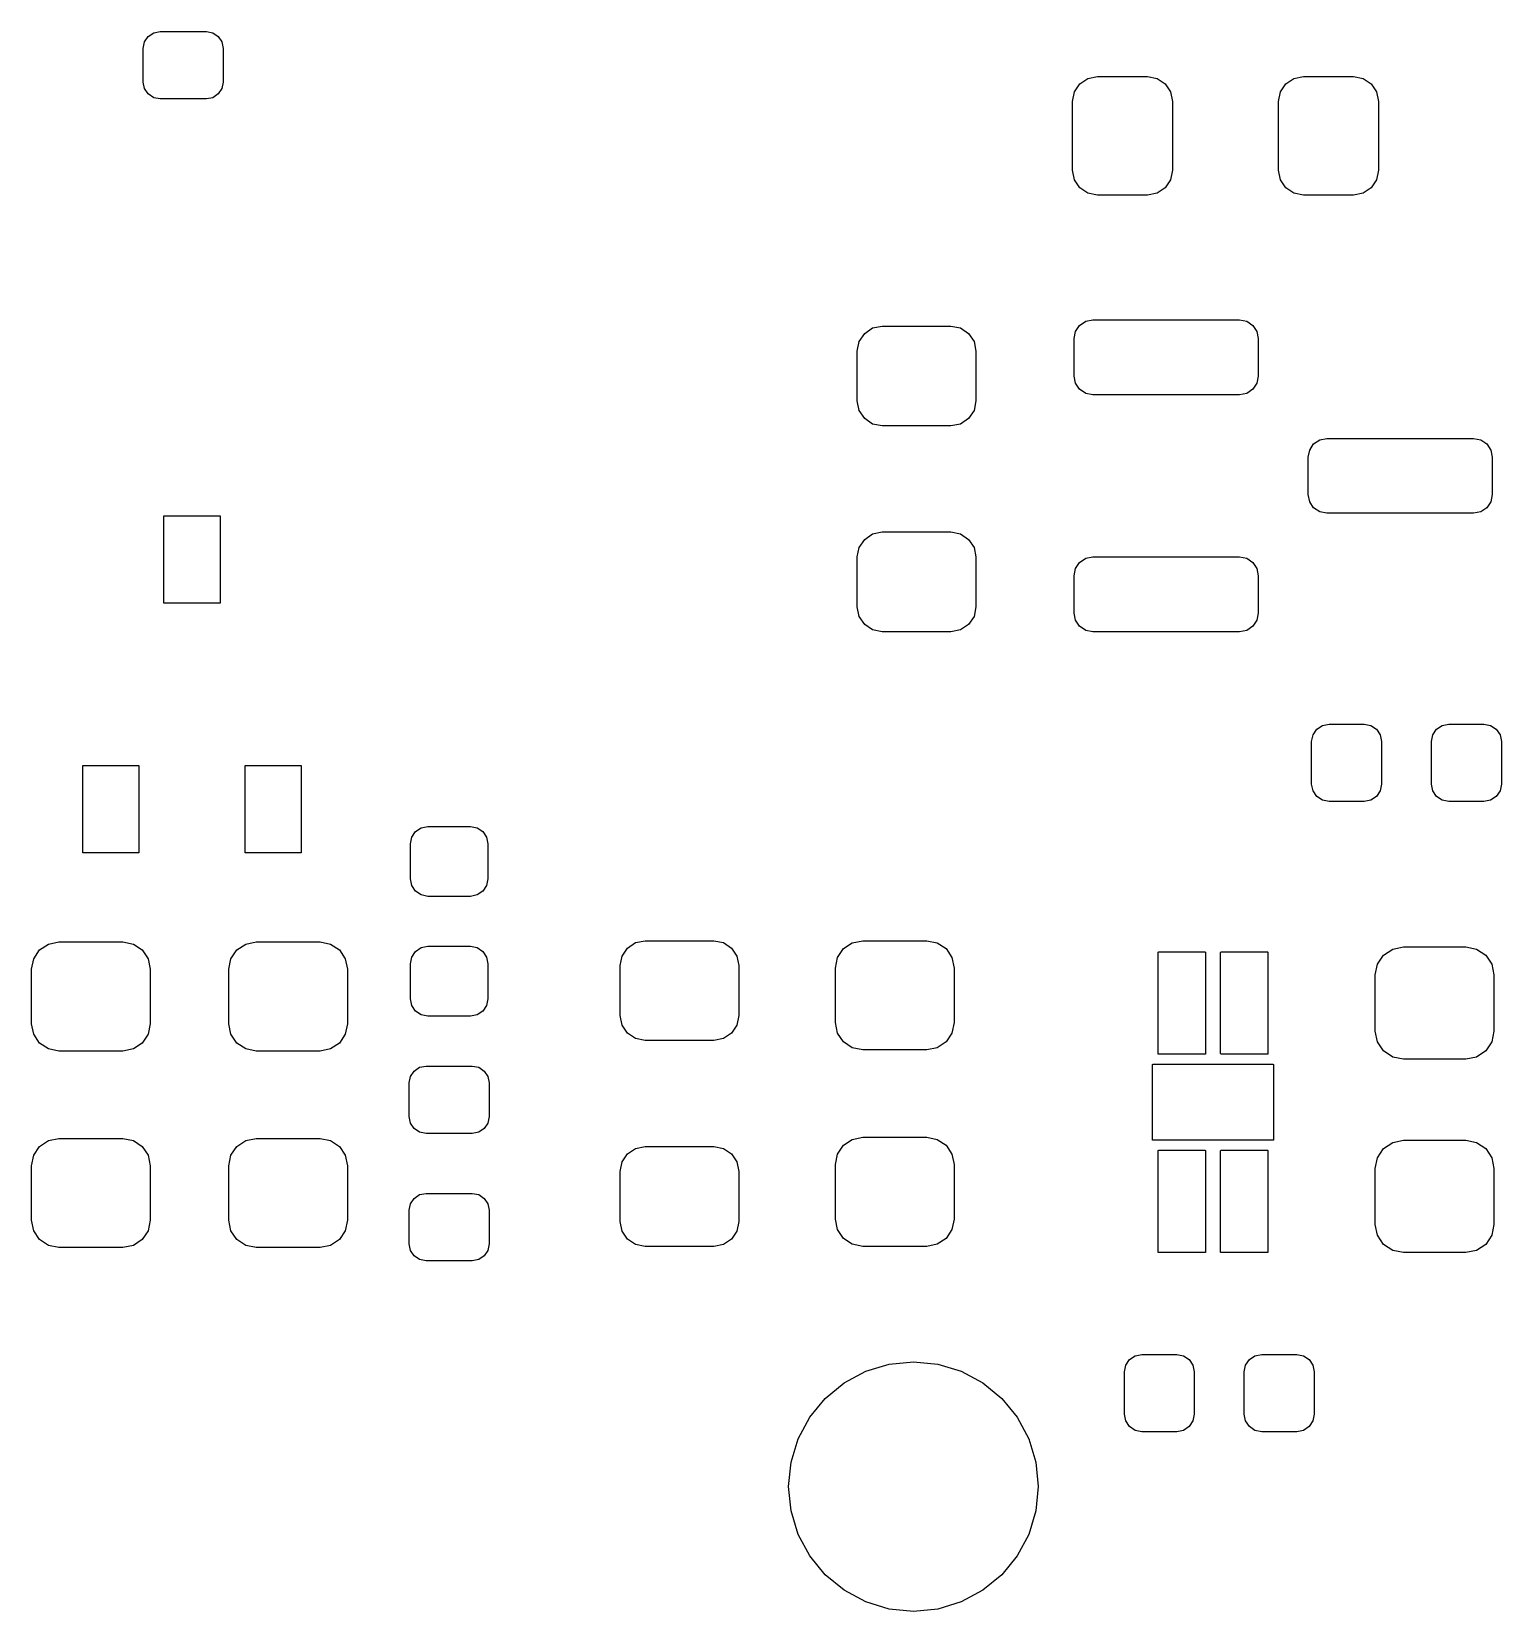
# Model space of a CAD drawing. Extents: x 102.2 to 184.7, y -143.6 to -85.5.
# Drawn here: x 138.69 to 150.46, y -113.25 to -100.59 of the extents above; entities that cross this region are included whole.
import ezdxf

# ---------------------------------------------------------------- set-up
doc = ezdxf.new("R2010")
doc.units = 0
doc.layers.add('BLACK', color=7, linetype='CONTINUOUS')

msp = doc.modelspace()

# ---------------------------------------------------------------- linework, layer by layer
at = {"layer": 'BLACK', "linetype": 'CONTINUOUS'}
for p, q in [((139.59, -100.673), (139.62, -100.63)), ((139.62, -100.63), (139.663, -100.6)), ((139.663, -100.6), (139.715, -100.59)), ((139.715, -100.59), (140.085, -100.59)), ((140.085, -100.59), (140.137, -100.6)), ((140.137, -100.6), (140.18, -100.63)), ((140.18, -100.63), (140.21, -100.673)), ((139.58, -100.725), (139.59, -100.673)), ((139.58, -100.995), (139.58, -100.725)), ((140.21, -100.673), (140.22, -100.725)), ((140.22, -100.725), (140.22, -100.995)), ((139.59, -101.047), (139.58, -100.995)), ((140.22, -100.995), (140.21, -101.047)), ((147.04, -101.073), (147.084, -101.009)), ((147.084, -101.009), (147.148, -100.965)), ((147.148, -100.965), (147.225, -100.95)), ((147.225, -100.95), (147.625, -100.95)), ((147.625, -100.95), (147.702, -100.965)), ((147.702, -100.965), (147.766, -101.009)), ((147.766, -101.009), (147.81, -101.073)), ((148.69, -101.073), (148.734, -101.009)), ((148.734, -101.009), (148.798, -100.965)), ((148.798, -100.965), (148.875, -100.95)), ((148.875, -100.95), (149.275, -100.95)), ((149.275, -100.95), (149.352, -100.965)), ((149.352, -100.965), (149.416, -101.009)), ((149.416, -101.009), (149.46, -101.073)), ((139.62, -101.09), (139.59, -101.047)), ((139.663, -101.12), (139.62, -101.09)), ((139.715, -101.13), (139.663, -101.12)), ((140.085, -101.13), (139.715, -101.13)), ((140.137, -101.12), (140.085, -101.13)), ((140.18, -101.09), (140.137, -101.12)), ((140.21, -101.047), (140.18, -101.09)), ((147.025, -101.15), (147.04, -101.073)), ((147.025, -101.7), (147.025, -101.15)), ((147.81, -101.073), (147.825, -101.15)), ((147.825, -101.15), (147.825, -101.7)), ((148.675, -101.15), (148.69, -101.073)), ((148.675, -101.7), (148.675, -101.15)), ((149.46, -101.073), (149.475, -101.15)), ((149.475, -101.15), (149.475, -101.7)), ((147.04, -101.777), (147.025, -101.7)), ((147.084, -101.841), (147.04, -101.777)), ((147.81, -101.777), (147.766, -101.841)), ((147.825, -101.7), (147.81, -101.777)), ((148.69, -101.777), (148.675, -101.7)), ((148.734, -101.841), (148.69, -101.777)), ((149.46, -101.777), (149.416, -101.841)), ((149.475, -101.7), (149.46, -101.777)), ((147.148, -101.885), (147.084, -101.841)), ((147.225, -101.9), (147.148, -101.885)), ((147.625, -101.9), (147.225, -101.9)), ((147.702, -101.885), (147.625, -101.9)), ((147.766, -101.841), (147.702, -101.885)), ((148.798, -101.885), (148.734, -101.841)), ((148.875, -101.9), (148.798, -101.885)), ((149.275, -101.9), (148.875, -101.9)), ((149.352, -101.885), (149.275, -101.9)), ((149.416, -101.841), (149.352, -101.885)), ((147.081, -102.944), (147.13, -102.911)), ((147.13, -102.911), (147.188, -102.9)), ((147.188, -102.9), (148.362, -102.9)), ((148.362, -102.9), (148.42, -102.911)), ((148.42, -102.911), (148.469, -102.944)), ((145.315, -103.073), (145.359, -103.009)), ((145.359, -103.009), (145.423, -102.965)), ((145.423, -102.965), (145.5, -102.95)), ((145.5, -102.95), (146.05, -102.95)), ((146.05, -102.95), (146.127, -102.965)), ((146.127, -102.965), (146.191, -103.009)), ((146.191, -103.009), (146.235, -103.073)), ((147.037, -103.05), (147.049, -102.993)), ((147.037, -103.35), (147.037, -103.05)), ((147.049, -102.993), (147.081, -102.944)), ((148.469, -102.944), (148.501, -102.993)), ((148.501, -102.993), (148.512, -103.05)), ((148.512, -103.05), (148.512, -103.35)), ((145.3, -103.15), (145.315, -103.073)), ((145.3, -103.55), (145.3, -103.15)), ((146.235, -103.073), (146.25, -103.15)), ((146.25, -103.15), (146.25, -103.55)), ((147.049, -103.407), (147.037, -103.35)), ((147.081, -103.456), (147.049, -103.407)), ((148.501, -103.407), (148.469, -103.456)), ((148.512, -103.35), (148.501, -103.407)), ((145.315, -103.627), (145.3, -103.55)), ((146.25, -103.55), (146.235, -103.627)), ((147.13, -103.489), (147.081, -103.456)), ((147.188, -103.5), (147.13, -103.489)), ((148.362, -103.5), (147.188, -103.5)), ((148.42, -103.489), (148.362, -103.5)), ((148.469, -103.456), (148.42, -103.489)), ((145.359, -103.691), (145.315, -103.627)), ((146.235, -103.627), (146.191, -103.691)), ((145.423, -103.735), (145.359, -103.691)), ((145.5, -103.75), (145.423, -103.735)), ((146.05, -103.75), (145.5, -103.75)), ((146.127, -103.735), (146.05, -103.75)), ((146.191, -103.691), (146.127, -103.735)), ((148.924, -103.943), (148.956, -103.894)), ((148.956, -103.894), (149.005, -103.861)), ((149.005, -103.861), (149.062, -103.85)), ((149.062, -103.85), (150.237, -103.85)), ((150.237, -103.85), (150.295, -103.861)), ((150.295, -103.861), (150.344, -103.894)), ((150.344, -103.894), (150.376, -103.943)), ((148.912, -104), (148.924, -103.943)), ((148.912, -104.3), (148.912, -104)), ((150.376, -103.943), (150.387, -104)), ((150.387, -104), (150.387, -104.3)), ((148.924, -104.357), (148.912, -104.3)), ((150.387, -104.3), (150.376, -104.357)), ((148.956, -104.406), (148.924, -104.357)), ((149.005, -104.439), (148.956, -104.406)), ((149.062, -104.45), (149.005, -104.439)), ((150.295, -104.439), (150.237, -104.45)), ((150.344, -104.406), (150.295, -104.439)), ((150.376, -104.357), (150.344, -104.406)), ((139.745, -105.17), (139.745, -104.47)), ((139.745, -104.47), (140.195, -104.47)), ((140.195, -104.47), (140.195, -105.17)), ((150.237, -104.45), (149.062, -104.45)), ((145.315, -104.723), (145.359, -104.659)), ((145.359, -104.659), (145.423, -104.615)), ((145.423, -104.615), (145.5, -104.6)), ((145.5, -104.6), (146.05, -104.6)), ((146.05, -104.6), (146.127, -104.615)), ((146.127, -104.615), (146.191, -104.659)), ((146.191, -104.659), (146.235, -104.723)), ((145.3, -104.8), (145.315, -104.723)), ((145.3, -105.2), (145.3, -104.8)), ((146.235, -104.723), (146.25, -104.8)), ((146.25, -104.8), (146.25, -105.2)), ((147.081, -104.844), (147.13, -104.811)), ((147.13, -104.811), (147.188, -104.8)), ((147.188, -104.8), (148.362, -104.8)), ((148.362, -104.8), (148.42, -104.811)), ((148.42, -104.811), (148.469, -104.844)), ((147.037, -104.95), (147.049, -104.893)), ((147.037, -105.25), (147.037, -104.95)), ((147.049, -104.893), (147.081, -104.844)), ((148.469, -104.844), (148.501, -104.893)), ((148.501, -104.893), (148.512, -104.95)), ((148.512, -104.95), (148.512, -105.25)), ((140.195, -105.17), (139.745, -105.17)), ((145.315, -105.277), (145.3, -105.2)), ((146.25, -105.2), (146.235, -105.277)), ((145.359, -105.341), (145.315, -105.277)), ((146.235, -105.277), (146.191, -105.341)), ((147.049, -105.307), (147.037, -105.25)), ((147.081, -105.356), (147.049, -105.307)), ((148.501, -105.307), (148.469, -105.356)), ((148.512, -105.25), (148.501, -105.307)), ((145.423, -105.385), (145.359, -105.341)), ((145.5, -105.4), (145.423, -105.385)), ((146.05, -105.4), (145.5, -105.4)), ((146.127, -105.385), (146.05, -105.4)), ((146.191, -105.341), (146.127, -105.385)), ((147.13, -105.389), (147.081, -105.356)), ((147.188, -105.4), (147.13, -105.389)), ((148.362, -105.4), (147.188, -105.4)), ((148.42, -105.389), (148.362, -105.4)), ((148.469, -105.356), (148.42, -105.389)), ((148.951, -106.226), (148.981, -106.181)), ((148.981, -106.181), (149.026, -106.151)), ((149.026, -106.151), (149.08, -106.14)), ((149.08, -106.14), (149.36, -106.14)), ((149.36, -106.14), (149.414, -106.151)), ((149.414, -106.151), (149.459, -106.181)), ((149.459, -106.181), (149.489, -106.226)), ((149.911, -106.226), (149.941, -106.181)), ((149.941, -106.181), (149.986, -106.151)), ((149.986, -106.151), (150.04, -106.14)), ((150.04, -106.14), (150.32, -106.14)), ((150.32, -106.14), (150.374, -106.151)), ((150.374, -106.151), (150.419, -106.181)), ((150.419, -106.181), (150.449, -106.226)), ((148.94, -106.28), (148.951, -106.226)), ((148.94, -106.62), (148.94, -106.28)), ((149.489, -106.226), (149.5, -106.28)), ((149.5, -106.28), (149.5, -106.62)), ((149.9, -106.28), (149.911, -106.226)), ((149.9, -106.62), (149.9, -106.28)), ((150.449, -106.226), (150.46, -106.28)), ((150.46, -106.28), (150.46, -106.62)), ((139.095, -107.17), (139.095, -106.47)), ((139.095, -106.47), (139.545, -106.47)), ((139.545, -106.47), (139.545, -107.17)), ((140.395, -107.17), (140.395, -106.47)), ((140.395, -106.47), (140.845, -106.47)), ((140.845, -106.47), (140.845, -107.17)), ((148.951, -106.674), (148.94, -106.62)), ((148.981, -106.719), (148.951, -106.674)), ((149.026, -106.749), (148.981, -106.719)), ((149.459, -106.719), (149.414, -106.749)), ((149.489, -106.674), (149.459, -106.719)), ((149.5, -106.62), (149.489, -106.674)), ((149.911, -106.674), (149.9, -106.62)), ((149.941, -106.719), (149.911, -106.674)), ((149.986, -106.749), (149.941, -106.719)), ((150.419, -106.719), (150.374, -106.749)), ((150.449, -106.674), (150.419, -106.719)), ((150.46, -106.62), (150.449, -106.674)), ((149.08, -106.76), (149.026, -106.749)), ((149.36, -106.76), (149.08, -106.76)), ((149.414, -106.749), (149.36, -106.76)), ((150.04, -106.76), (149.986, -106.749)), ((150.32, -106.76), (150.04, -106.76)), ((150.374, -106.749), (150.32, -106.76)), ((141.761, -107.001), (141.806, -106.971)), ((141.806, -106.971), (141.86, -106.96)), ((141.86, -106.96), (142.2, -106.96)), ((142.2, -106.96), (142.254, -106.971)), ((142.254, -106.971), (142.299, -107.001)), ((141.72, -107.1), (141.731, -107.046)), ((141.72, -107.38), (141.72, -107.1)), ((141.731, -107.046), (141.761, -107.001)), ((142.299, -107.001), (142.329, -107.046)), ((142.329, -107.046), (142.34, -107.1)), ((142.34, -107.1), (142.34, -107.38)), ((139.545, -107.17), (139.095, -107.17)), ((140.845, -107.17), (140.395, -107.17)), ((141.731, -107.434), (141.72, -107.38)), ((141.761, -107.479), (141.731, -107.434)), ((141.806, -107.509), (141.761, -107.479)), ((142.299, -107.479), (142.254, -107.509)), ((142.329, -107.434), (142.299, -107.479)), ((142.34, -107.38), (142.329, -107.434)), ((141.86, -107.52), (141.806, -107.509)), ((142.2, -107.52), (141.86, -107.52)), ((142.254, -107.509), (142.2, -107.52)), ((138.702, -108.02), (138.749, -107.949)), ((138.749, -107.949), (138.82, -107.902)), ((138.82, -107.902), (138.904, -107.885)), ((138.904, -107.885), (139.416, -107.885)), ((139.416, -107.885), (139.5, -107.902)), ((139.5, -107.902), (139.571, -107.949)), ((139.571, -107.949), (139.618, -108.02)), ((140.282, -108.02), (140.329, -107.949)), ((140.329, -107.949), (140.4, -107.902)), ((140.4, -107.902), (140.484, -107.885)), ((140.484, -107.885), (140.996, -107.885)), ((140.996, -107.885), (141.08, -107.902)), ((141.08, -107.902), (141.151, -107.949)), ((141.151, -107.949), (141.198, -108.02)), ((141.731, -108.006), (141.761, -107.961)), ((141.761, -107.961), (141.806, -107.931)), ((141.806, -107.931), (141.86, -107.92)), ((141.86, -107.92), (142.2, -107.92)), ((142.2, -107.92), (142.254, -107.931)), ((142.254, -107.931), (142.299, -107.961)), ((142.299, -107.961), (142.329, -108.006)), ((143.415, -107.998), (143.459, -107.934)), ((143.459, -107.934), (143.523, -107.89)), ((143.523, -107.89), (143.6, -107.875)), ((143.6, -107.875), (144.15, -107.875)), ((144.15, -107.875), (144.227, -107.89)), ((144.227, -107.89), (144.291, -107.934)), ((144.291, -107.934), (144.335, -107.998)), ((145.142, -108.01), (145.189, -107.939)), ((145.189, -107.939), (145.26, -107.892)), ((145.26, -107.892), (145.344, -107.875)), ((145.344, -107.875), (145.856, -107.875)), ((145.856, -107.875), (145.94, -107.892)), ((145.94, -107.892), (146.011, -107.939)), ((146.011, -107.939), (146.058, -108.01)), ((147.71, -107.97), (147.711, -107.966)), ((147.71, -108.78), (147.71, -107.97)), ((147.711, -107.966), (147.715, -107.965)), ((147.715, -107.965), (148.085, -107.965)), ((148.085, -107.965), (148.089, -107.966)), ((148.089, -107.966), (148.09, -107.97)), ((148.09, -107.97), (148.09, -108.78)), ((148.21, -107.97), (148.211, -107.966)), ((148.21, -108.78), (148.21, -107.97)), ((148.211, -107.966), (148.215, -107.965)), ((148.215, -107.965), (148.585, -107.965)), ((148.585, -107.965), (148.589, -107.966)), ((148.589, -107.966), (148.59, -107.97)), ((148.59, -107.97), (148.59, -108.78)), ((149.516, -107.991), (149.589, -107.942)), ((149.589, -107.942), (149.675, -107.925)), ((149.675, -107.925), (150.175, -107.925)), ((150.175, -107.925), (150.261, -107.942)), ((150.261, -107.942), (150.334, -107.991)), ((138.685, -108.104), (138.702, -108.02)), ((138.685, -108.541), (138.685, -108.104)), ((139.618, -108.02), (139.635, -108.104)), ((139.635, -108.104), (139.635, -108.541)), ((140.265, -108.104), (140.282, -108.02)), ((140.265, -108.541), (140.265, -108.104)), ((141.198, -108.02), (141.215, -108.104)), ((141.215, -108.104), (141.215, -108.541)), ((141.72, -108.06), (141.731, -108.006)), ((141.72, -108.34), (141.72, -108.06)), ((142.329, -108.006), (142.34, -108.06)), ((142.34, -108.06), (142.34, -108.34)), ((143.4, -108.075), (143.415, -107.998)), ((143.4, -108.475), (143.4, -108.075)), ((144.335, -107.998), (144.35, -108.075)), ((144.35, -108.075), (144.35, -108.475)), ((145.125, -108.094), (145.142, -108.01)), ((145.125, -108.531), (145.125, -108.094)), ((146.058, -108.01), (146.075, -108.094)), ((146.075, -108.094), (146.075, -108.531)), ((149.45, -108.15), (149.467, -108.064)), ((149.467, -108.064), (149.516, -107.991)), ((150.334, -107.991), (150.383, -108.064)), ((150.383, -108.064), (150.4, -108.15)), ((149.45, -108.6), (149.45, -108.15)), ((150.4, -108.15), (150.4, -108.6)), ((141.731, -108.394), (141.72, -108.34)), ((142.34, -108.34), (142.329, -108.394)), ((141.761, -108.439), (141.731, -108.394)), ((141.806, -108.469), (141.761, -108.439)), ((141.86, -108.48), (141.806, -108.469)), ((142.2, -108.48), (141.86, -108.48)), ((142.254, -108.469), (142.2, -108.48)), ((142.299, -108.439), (142.254, -108.469)), ((142.329, -108.394), (142.299, -108.439)), ((143.415, -108.552), (143.4, -108.475)), ((144.35, -108.475), (144.335, -108.552)), ((138.702, -108.625), (138.685, -108.541)), ((139.635, -108.541), (139.618, -108.625)), ((140.282, -108.625), (140.265, -108.541)), ((141.215, -108.541), (141.198, -108.625)), ((143.459, -108.616), (143.415, -108.552)), ((143.523, -108.66), (143.459, -108.616)), ((144.291, -108.616), (144.227, -108.66)), ((144.335, -108.552), (144.291, -108.616)), ((145.142, -108.615), (145.125, -108.531)), ((145.189, -108.686), (145.142, -108.615)), ((146.058, -108.615), (146.011, -108.686)), ((146.075, -108.531), (146.058, -108.615)), ((149.467, -108.686), (149.45, -108.6)), ((150.4, -108.6), (150.383, -108.686)), ((138.749, -108.696), (138.702, -108.625)), ((138.82, -108.743), (138.749, -108.696)), ((138.904, -108.76), (138.82, -108.743)), ((139.5, -108.743), (139.416, -108.76)), ((139.571, -108.696), (139.5, -108.743)), ((139.618, -108.625), (139.571, -108.696)), ((140.329, -108.696), (140.282, -108.625)), ((140.4, -108.743), (140.329, -108.696)), ((140.484, -108.76), (140.4, -108.743)), ((141.08, -108.743), (140.996, -108.76)), ((141.151, -108.696), (141.08, -108.743)), ((141.198, -108.625), (141.151, -108.696)), ((143.6, -108.675), (143.523, -108.66)), ((144.15, -108.675), (143.6, -108.675)), ((144.227, -108.66), (144.15, -108.675)), ((145.26, -108.733), (145.189, -108.686)), ((145.344, -108.75), (145.26, -108.733)), ((145.94, -108.733), (145.856, -108.75)), ((146.011, -108.686), (145.94, -108.733)), ((149.516, -108.759), (149.467, -108.686)), ((150.383, -108.686), (150.334, -108.759)), ((139.416, -108.76), (138.904, -108.76)), ((140.996, -108.76), (140.484, -108.76)), ((145.856, -108.75), (145.344, -108.75)), ((147.665, -108.87), (147.666, -108.866)), ((147.665, -109.47), (147.665, -108.87)), ((147.666, -108.866), (147.67, -108.865)), ((147.67, -108.865), (148.63, -108.865)), ((147.711, -108.784), (147.71, -108.78)), ((147.715, -108.785), (147.711, -108.784)), ((148.085, -108.785), (147.715, -108.785)), ((148.089, -108.784), (148.085, -108.785)), ((148.09, -108.78), (148.089, -108.784)), ((148.211, -108.784), (148.21, -108.78)), ((148.215, -108.785), (148.211, -108.784)), ((148.585, -108.785), (148.215, -108.785)), ((148.589, -108.784), (148.585, -108.785)), ((148.59, -108.78), (148.589, -108.784)), ((148.63, -108.865), (148.634, -108.866)), ((148.634, -108.866), (148.635, -108.87)), ((148.635, -108.87), (148.635, -109.47)), ((149.589, -108.808), (149.516, -108.759)), ((149.675, -108.825), (149.589, -108.808)), ((150.175, -108.825), (149.675, -108.825)), ((150.261, -108.808), (150.175, -108.825)), ((150.334, -108.759), (150.261, -108.808)), ((141.71, -109.015), (141.72, -108.963)), ((141.72, -108.963), (141.75, -108.92)), ((141.75, -108.92), (141.793, -108.89)), ((141.793, -108.89), (141.845, -108.88)), ((141.845, -108.88), (142.215, -108.88)), ((142.215, -108.88), (142.267, -108.89)), ((142.267, -108.89), (142.31, -108.92)), ((142.31, -108.92), (142.34, -108.963)), ((142.34, -108.963), (142.35, -109.015)), ((141.71, -109.285), (141.71, -109.015)), ((142.35, -109.015), (142.35, -109.285)), ((141.72, -109.337), (141.71, -109.285)), ((141.75, -109.38), (141.72, -109.337)), ((141.793, -109.41), (141.75, -109.38)), ((142.31, -109.38), (142.267, -109.41)), ((142.34, -109.337), (142.31, -109.38)), ((142.35, -109.285), (142.34, -109.337)), ((138.749, -109.524), (138.82, -109.477)), ((138.82, -109.477), (138.904, -109.46)), ((138.904, -109.46), (139.416, -109.46)), ((139.416, -109.46), (139.5, -109.477)), ((139.5, -109.477), (139.571, -109.524)), ((140.329, -109.524), (140.4, -109.477)), ((140.4, -109.477), (140.484, -109.46)), ((140.484, -109.46), (140.996, -109.46)), ((140.996, -109.46), (141.08, -109.477)), ((141.08, -109.477), (141.151, -109.524)), ((141.845, -109.42), (141.793, -109.41)), ((142.215, -109.42), (141.845, -109.42)), ((142.267, -109.41), (142.215, -109.42)), ((145.189, -109.514), (145.26, -109.467)), ((145.26, -109.467), (145.344, -109.45)), ((145.344, -109.45), (145.856, -109.45)), ((145.856, -109.45), (145.94, -109.467)), ((145.94, -109.467), (146.011, -109.514)), ((147.666, -109.474), (147.665, -109.47)), ((147.67, -109.475), (147.666, -109.474)), ((148.63, -109.475), (147.67, -109.475)), ((148.634, -109.474), (148.63, -109.475)), ((148.635, -109.47), (148.634, -109.474)), ((149.516, -109.541), (149.589, -109.492)), ((149.589, -109.492), (149.675, -109.475)), ((149.675, -109.475), (150.175, -109.475)), ((150.175, -109.475), (150.261, -109.492)), ((150.261, -109.492), (150.334, -109.541)), ((138.685, -109.679), (138.702, -109.595)), ((138.702, -109.595), (138.749, -109.524)), ((139.571, -109.524), (139.618, -109.595)), ((139.618, -109.595), (139.635, -109.679)), ((140.265, -109.679), (140.282, -109.595)), ((140.282, -109.595), (140.329, -109.524)), ((141.151, -109.524), (141.198, -109.595)), ((141.198, -109.595), (141.215, -109.679)), ((143.415, -109.648), (143.459, -109.584)), ((143.459, -109.584), (143.523, -109.54)), ((143.523, -109.54), (143.6, -109.525)), ((143.6, -109.525), (144.15, -109.525)), ((144.15, -109.525), (144.227, -109.54)), ((144.227, -109.54), (144.291, -109.584)), ((144.291, -109.584), (144.335, -109.648)), ((145.125, -109.669), (145.142, -109.585)), ((145.142, -109.585), (145.189, -109.514)), ((146.011, -109.514), (146.058, -109.585)), ((146.058, -109.585), (146.075, -109.669)), ((147.71, -109.56), (147.711, -109.556)), ((147.71, -110.37), (147.71, -109.56)), ((147.711, -109.556), (147.715, -109.555)), ((147.715, -109.555), (148.085, -109.555)), ((148.085, -109.555), (148.089, -109.556)), ((148.089, -109.556), (148.09, -109.56)), ((148.09, -109.56), (148.09, -110.37)), ((148.21, -109.56), (148.211, -109.556)), ((148.21, -110.37), (148.21, -109.56)), ((148.211, -109.556), (148.215, -109.555)), ((148.215, -109.555), (148.585, -109.555)), ((148.585, -109.555), (148.589, -109.556)), ((148.589, -109.556), (148.59, -109.56)), ((148.59, -109.56), (148.59, -110.37)), ((149.45, -109.7), (149.467, -109.614)), ((149.467, -109.614), (149.516, -109.541)), ((150.334, -109.541), (150.383, -109.614)), ((150.383, -109.614), (150.4, -109.7)), ((138.685, -110.116), (138.685, -109.679)), ((139.635, -109.679), (139.635, -110.116)), ((140.265, -110.116), (140.265, -109.679)), ((141.215, -109.679), (141.215, -110.116)), ((143.4, -109.725), (143.415, -109.648)), ((143.4, -110.125), (143.4, -109.725)), ((144.335, -109.648), (144.35, -109.725)), ((144.35, -109.725), (144.35, -110.125)), ((145.125, -110.106), (145.125, -109.669)), ((146.075, -109.669), (146.075, -110.106)), ((149.45, -110.15), (149.45, -109.7)), ((150.4, -109.7), (150.4, -110.15)), ((141.71, -110.035), (141.72, -109.983)), ((141.72, -109.983), (141.75, -109.94)), ((141.75, -109.94), (141.793, -109.91)), ((141.793, -109.91), (141.845, -109.9)), ((141.845, -109.9), (142.215, -109.9)), ((142.215, -109.9), (142.267, -109.91)), ((142.267, -109.91), (142.31, -109.94)), ((142.31, -109.94), (142.34, -109.983)), ((142.34, -109.983), (142.35, -110.035)), ((138.702, -110.2), (138.685, -110.116)), ((139.635, -110.116), (139.618, -110.2)), ((140.282, -110.2), (140.265, -110.116)), ((141.215, -110.116), (141.198, -110.2)), ((141.71, -110.305), (141.71, -110.035)), ((142.35, -110.035), (142.35, -110.305)), ((143.415, -110.202), (143.4, -110.125)), ((144.35, -110.125), (144.335, -110.202)), ((145.142, -110.19), (145.125, -110.106)), ((146.075, -110.106), (146.058, -110.19)), ((138.749, -110.271), (138.702, -110.2)), ((139.618, -110.2), (139.571, -110.271)), ((140.329, -110.271), (140.282, -110.2)), ((141.198, -110.2), (141.151, -110.271)), ((143.459, -110.266), (143.415, -110.202)), ((143.523, -110.31), (143.459, -110.266)), ((144.291, -110.266), (144.227, -110.31)), ((144.335, -110.202), (144.291, -110.266)), ((145.189, -110.261), (145.142, -110.19)), ((145.26, -110.308), (145.189, -110.261)), ((146.011, -110.261), (145.94, -110.308)), ((146.058, -110.19), (146.011, -110.261)), ((149.467, -110.236), (149.45, -110.15)), ((149.516, -110.309), (149.467, -110.236)), ((150.383, -110.236), (150.334, -110.309)), ((150.4, -110.15), (150.383, -110.236)), ((138.82, -110.318), (138.749, -110.271)), ((138.904, -110.335), (138.82, -110.318)), ((139.416, -110.335), (138.904, -110.335)), ((139.5, -110.318), (139.416, -110.335)), ((139.571, -110.271), (139.5, -110.318)), ((140.4, -110.318), (140.329, -110.271)), ((140.484, -110.335), (140.4, -110.318)), ((140.996, -110.335), (140.484, -110.335)), ((141.08, -110.318), (140.996, -110.335)), ((141.151, -110.271), (141.08, -110.318)), ((141.72, -110.357), (141.71, -110.305)), ((141.75, -110.4), (141.72, -110.357)), ((142.34, -110.357), (142.31, -110.4)), ((142.35, -110.305), (142.34, -110.357)), ((143.6, -110.325), (143.523, -110.31)), ((144.15, -110.325), (143.6, -110.325)), ((144.227, -110.31), (144.15, -110.325)), ((145.344, -110.325), (145.26, -110.308)), ((145.856, -110.325), (145.344, -110.325)), ((145.94, -110.308), (145.856, -110.325)), ((147.711, -110.374), (147.71, -110.37)), ((147.715, -110.375), (147.711, -110.374)), ((148.085, -110.375), (147.715, -110.375)), ((148.089, -110.374), (148.085, -110.375)), ((148.09, -110.37), (148.089, -110.374)), ((148.211, -110.374), (148.21, -110.37)), ((148.215, -110.375), (148.211, -110.374)), ((148.585, -110.375), (148.215, -110.375)), ((148.589, -110.374), (148.585, -110.375)), ((148.59, -110.37), (148.589, -110.374)), ((149.589, -110.358), (149.516, -110.309)), ((149.675, -110.375), (149.589, -110.358)), ((150.175, -110.375), (149.675, -110.375)), ((150.261, -110.358), (150.175, -110.375)), ((150.334, -110.309), (150.261, -110.358)), ((141.793, -110.43), (141.75, -110.4)), ((141.845, -110.44), (141.793, -110.43)), ((142.215, -110.44), (141.845, -110.44)), ((142.267, -110.43), (142.215, -110.44)), ((142.31, -110.4), (142.267, -110.43)), ((145.367, -111.326), (145.555, -111.269)), ((145.555, -111.269), (145.75, -111.25)), ((145.75, -111.25), (145.945, -111.269)), ((145.945, -111.269), (146.133, -111.326)), ((147.44, -111.33), (147.451, -111.276)), ((147.451, -111.276), (147.481, -111.231)), ((147.481, -111.231), (147.526, -111.201)), ((147.526, -111.201), (147.58, -111.19)), ((147.58, -111.19), (147.86, -111.19)), ((147.86, -111.19), (147.914, -111.201)), ((147.914, -111.201), (147.959, -111.231)), ((147.959, -111.231), (147.989, -111.276)), ((147.989, -111.276), (148, -111.33)), ((148.4, -111.33), (148.411, -111.276)), ((148.411, -111.276), (148.441, -111.231)), ((148.441, -111.231), (148.486, -111.201)), ((148.486, -111.201), (148.54, -111.19)), ((148.54, -111.19), (148.82, -111.19)), ((148.82, -111.19), (148.874, -111.201)), ((148.874, -111.201), (148.919, -111.231)), ((148.919, -111.231), (148.949, -111.276)), ((148.949, -111.276), (148.96, -111.33)), ((145.194, -111.419), (145.367, -111.326)), ((146.133, -111.326), (146.306, -111.419)), ((147.44, -111.67), (147.44, -111.33)), ((148, -111.33), (148, -111.67)), ((148.4, -111.67), (148.4, -111.33)), ((148.96, -111.33), (148.96, -111.67)), ((145.043, -111.543), (145.194, -111.419)), ((146.306, -111.419), (146.457, -111.543)), ((144.919, -111.694), (145.043, -111.543)), ((146.457, -111.543), (146.581, -111.694)), ((144.826, -111.867), (144.919, -111.694)), ((146.581, -111.694), (146.674, -111.867)), ((147.451, -111.724), (147.44, -111.67)), ((147.481, -111.769), (147.451, -111.724)), ((147.526, -111.799), (147.481, -111.769)), ((147.959, -111.769), (147.914, -111.799)), ((147.989, -111.724), (147.959, -111.769)), ((148, -111.67), (147.989, -111.724)), ((148.411, -111.724), (148.4, -111.67)), ((148.441, -111.769), (148.411, -111.724)), ((148.486, -111.799), (148.441, -111.769)), ((148.919, -111.769), (148.874, -111.799)), ((148.949, -111.724), (148.919, -111.769)), ((148.96, -111.67), (148.949, -111.724)), ((144.769, -112.055), (144.826, -111.867)), ((146.674, -111.867), (146.731, -112.055)), ((147.58, -111.81), (147.526, -111.799)), ((147.86, -111.81), (147.58, -111.81)), ((147.914, -111.799), (147.86, -111.81)), ((148.54, -111.81), (148.486, -111.799)), ((148.82, -111.81), (148.54, -111.81)), ((148.874, -111.799), (148.82, -111.81)), ((144.75, -112.25), (144.769, -112.055)), ((146.731, -112.055), (146.75, -112.25)), ((144.769, -112.445), (144.75, -112.25)), ((146.75, -112.25), (146.731, -112.445)), ((144.826, -112.633), (144.769, -112.445)), ((146.731, -112.445), (146.674, -112.633)), ((144.919, -112.806), (144.826, -112.633)), ((146.674, -112.633), (146.581, -112.806)), ((145.043, -112.957), (144.919, -112.806)), ((146.581, -112.806), (146.457, -112.957)), ((145.194, -113.081), (145.043, -112.957)), ((146.457, -112.957), (146.306, -113.081)), ((145.367, -113.174), (145.194, -113.081)), ((145.555, -113.231), (145.367, -113.174)), ((146.133, -113.174), (145.945, -113.231)), ((146.306, -113.081), (146.133, -113.174)), ((145.75, -113.25), (145.555, -113.231)), ((145.945, -113.231), (145.75, -113.25))]:
    msp.add_line(p, q, dxfattribs=at)

doc.saveas('drawing.dxf')
